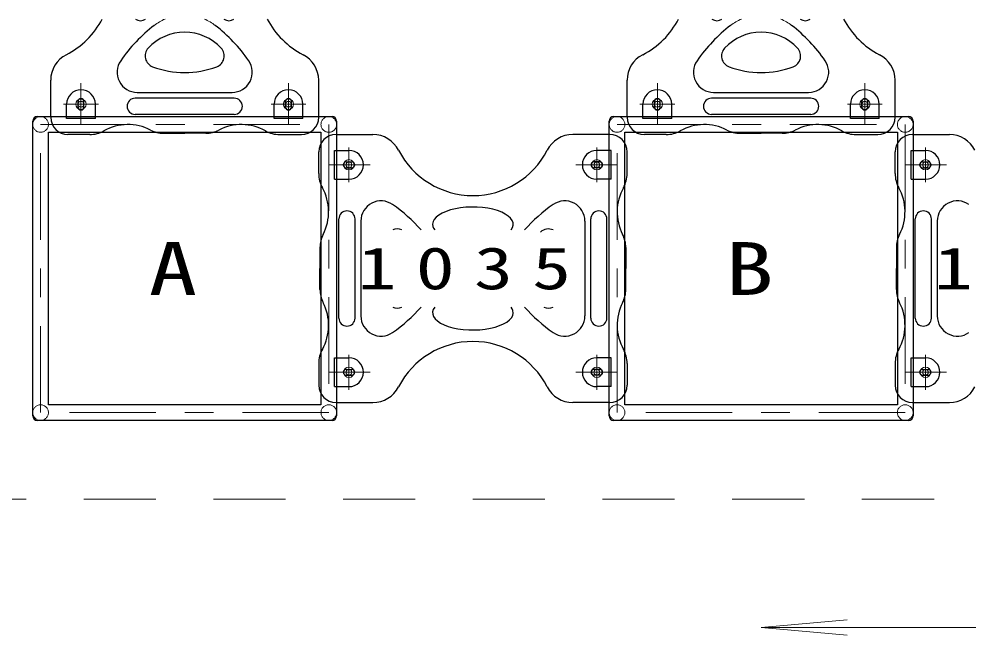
# Model space of a CAD drawing. Units: millimetres on the paper, scale 1:50. Extents: x -365 to 0, y -12 to 257.
# Drawn here: x -303.7 to -270.74, y 171.71 to 193.09 of the extents above; entities that cross this region are included whole.
import ezdxf
from ezdxf.enums import TextEntityAlignment as Align

# ---------------------------------------------------------------- set-up
doc = ezdxf.new("R2010")
doc.units = ezdxf.units.MM
doc.linetypes.add('USER1', pattern=[4.5, 2.5, -2])
doc.linetypes.add('USER2', pattern=[6, 3, -1, 1, -1])
doc.layers.add('LY_3', color=7, linetype='Continuous', lineweight=25)
doc.styles.add('ＭＳ ゴシック', font='')
doc.styles.get('ＭＳ ゴシック').set_extended_font_data('MS Gothic')

msp = doc.modelspace()

# ---------------------------------------------------------------- linework, layer by layer
at = {"layer": 'LY_3'}
for p, q in [((-302.602, 189.682), (-302.602, 190.964)), ((-293.302, 189.682), (-293.302, 190.964)), ((-282.602, 189.682), (-282.602, 190.964)), ((-273.302, 189.682), (-273.302, 190.964)), ((-299.599, 190.546), (-296.306, 190.546)), ((-279.599, 190.546), (-276.306, 190.546)), ((-301.652, 190.032), (-301.652, 190.232)), ((-301.452, 190.032), (-301.452, 190.232)), ((-296.232, 190.342), (-299.672, 190.342)), ((-294.452, 190.032), (-294.452, 190.232)), ((-294.252, 190.032), (-294.252, 190.232)), ((-281.652, 190.032), (-281.652, 190.232)), ((-281.452, 190.032), (-281.452, 190.232)), ((-276.232, 190.342), (-279.672, 190.342)), ((-274.452, 190.032), (-274.452, 190.232)), ((-274.252, 190.032), (-274.252, 190.232)), ((-302.052, 189.634), (-302.052, 190.134)), ((-301.052, 189.634), (-301.052, 190.134)), ((-294.852, 189.634), (-294.852, 190.134)), ((-293.852, 189.634), (-293.852, 190.134)), ((-282.052, 189.634), (-282.052, 190.134)), ((-281.052, 189.634), (-281.052, 190.134)), ((-274.852, 189.634), (-274.852, 190.134)), ((-273.852, 189.634), (-273.852, 190.134)), ((-303.224, 179.32), (-303.224, 189.544)), ((-303.064, 189.704), (-292.84, 189.704)), ((-301.052, 189.634), (-302.052, 189.634)), ((-296.232, 189.782), (-299.672, 189.782)), ((-293.852, 189.634), (-294.852, 189.634)), ((-292.68, 189.544), (-292.68, 179.32)), ((-283.224, 179.32), (-283.224, 189.544)), ((-283.064, 189.704), (-272.84, 189.704)), ((-281.052, 189.634), (-282.052, 189.634)), ((-276.232, 189.782), (-279.672, 189.782)), ((-273.852, 189.634), (-274.852, 189.634)), ((-272.68, 189.544), (-272.68, 179.32)), ((-302.68, 189.16), (-293.224, 189.16)), ((-302.68, 179.704), (-302.68, 189.16)), ((-301.245, 189.082), (-302.002, 189.082)), ((-298.681, 189.127), (-297.952, 189.127)), ((-297.224, 189.127), (-297.952, 189.127)), ((-294.66, 189.082), (-293.902, 189.082)), ((-293.224, 189.16), (-293.224, 179.704)), ((-292.702, 189.082), (-291.421, 189.082)), ((-283.202, 189.082), (-284.484, 189.082)), ((-282.68, 189.16), (-273.224, 189.16)), ((-282.68, 179.704), (-282.68, 189.16)), ((-281.245, 189.082), (-282.002, 189.082)), ((-278.681, 189.127), (-277.952, 189.127)), ((-277.224, 189.127), (-277.952, 189.127)), ((-274.66, 189.082), (-273.902, 189.082)), ((-273.224, 189.16), (-273.224, 179.704)), ((-272.702, 189.082), (-271.421, 189.082)), ((-293.302, 187.725), (-293.302, 188.482)), ((-292.75, 187.532), (-292.75, 188.532)), ((-292.75, 188.532), (-292.25, 188.532)), ((-283.154, 188.532), (-283.654, 188.532)), ((-283.154, 187.532), (-283.154, 188.532)), ((-282.602, 187.725), (-282.602, 188.482)), ((-273.302, 187.725), (-273.302, 188.482)), ((-272.75, 187.532), (-272.75, 188.532)), ((-272.75, 188.532), (-272.25, 188.532)), ((-292.352, 188.132), (-292.152, 188.132)), ((-292.352, 187.932), (-292.152, 187.932)), ((-283.552, 188.132), (-283.752, 188.132)), ((-283.552, 187.932), (-283.752, 187.932)), ((-272.352, 188.132), (-272.152, 188.132)), ((-272.352, 187.932), (-272.152, 187.932)), ((-292.75, 187.532), (-292.25, 187.532)), ((-283.154, 187.532), (-283.654, 187.532)), ((-272.75, 187.532), (-272.25, 187.532)), ((-292.602, 182.712), (-292.602, 186.152)), ((-292.042, 182.712), (-292.042, 186.152)), ((-291.839, 186.079), (-291.839, 182.785)), ((-284.066, 186.079), (-284.066, 182.785)), ((-283.862, 182.712), (-283.862, 186.152)), ((-283.302, 182.712), (-283.302, 186.152)), ((-272.602, 182.712), (-272.602, 186.152)), ((-272.042, 182.712), (-272.042, 186.152)), ((-271.839, 186.079), (-271.839, 182.785)), ((-293.258, 185.16), (-293.258, 184.432)), ((-282.647, 185.16), (-282.647, 184.432)), ((-273.258, 185.16), (-273.258, 184.432)), ((-293.258, 183.704), (-293.258, 184.432)), ((-282.647, 183.704), (-282.647, 184.432)), ((-273.258, 183.704), (-273.258, 184.432)), ((-292.75, 180.332), (-292.75, 181.332)), ((-292.75, 181.332), (-292.25, 181.332)), ((-283.154, 181.332), (-283.654, 181.332)), ((-283.154, 180.332), (-283.154, 181.332)), ((-272.75, 180.332), (-272.75, 181.332)), ((-272.75, 181.332), (-272.25, 181.332)), ((-293.302, 181.139), (-293.302, 180.382)), ((-282.602, 181.139), (-282.602, 180.382)), ((-273.302, 181.139), (-273.302, 180.382)), ((-292.352, 180.932), (-292.152, 180.932)), ((-292.352, 180.732), (-292.152, 180.732)), ((-283.552, 180.932), (-283.752, 180.932)), ((-283.552, 180.732), (-283.752, 180.732)), ((-272.352, 180.932), (-272.152, 180.932)), ((-272.352, 180.732), (-272.152, 180.732)), ((-292.75, 180.332), (-292.25, 180.332)), ((-283.154, 180.332), (-283.654, 180.332)), ((-272.75, 180.332), (-272.25, 180.332)), ((-293.224, 179.704), (-302.68, 179.704)), ((-292.702, 179.782), (-291.421, 179.782)), ((-283.202, 179.782), (-284.484, 179.782)), ((-273.224, 179.704), (-282.68, 179.704)), ((-272.702, 179.782), (-271.421, 179.782)), ((-292.84, 179.16), (-303.064, 179.16)), ((-272.84, 179.16), (-283.064, 179.16))]:
    msp.add_line(p, q, dxfattribs=at)
at = {"layer": 'LY_3', "linetype": 'USER2', "lineweight": 13}
for p, q in [((-301.552, 189.432), (-301.552, 190.865)), ((-294.352, 189.432), (-294.352, 190.865)), ((-281.552, 189.432), (-281.552, 190.865)), ((-274.352, 189.432), (-274.352, 190.865)), ((-300.947, 190.132), (-302.158, 190.132)), ((-293.747, 190.132), (-294.958, 190.132)), ((-280.947, 190.132), (-282.158, 190.132)), ((-273.747, 190.132), (-274.958, 190.132)), ((-302.952, 179.432), (-302.952, 189.432)), ((-302.952, 189.432), (-292.952, 189.432)), ((-292.952, 189.432), (-292.952, 179.432)), ((-282.952, 179.432), (-282.952, 189.432)), ((-282.952, 189.432), (-272.952, 189.432)), ((-272.952, 189.432), (-272.952, 179.432)), ((-292.252, 187.426), (-292.252, 188.638)), ((-283.652, 187.426), (-283.652, 188.638)), ((-272.252, 187.426), (-272.252, 188.638)), ((-292.952, 188.032), (-291.519, 188.032)), ((-282.952, 188.032), (-284.386, 188.032)), ((-272.952, 188.032), (-271.519, 188.032)), ((-292.252, 180.226), (-292.252, 181.438)), ((-283.652, 180.226), (-283.652, 181.438)), ((-272.252, 180.226), (-272.252, 181.438)), ((-292.952, 180.832), (-291.519, 180.832)), ((-282.952, 180.832), (-284.386, 180.832)), ((-272.952, 180.832), (-271.519, 180.832)), ((-292.952, 179.432), (-302.952, 179.432)), ((-272.952, 179.432), (-282.952, 179.432))]:
    msp.add_line(p, q, dxfattribs=at)
at = {"layer": 'LY_3', "linetype": 'USER1', "lineweight": 13}
msp.add_line((-305.952, 176.432), (-249.952, 176.432), dxfattribs=at)
at = {"layer": 'LY_3', "lineweight": 13}
for p, q in [((-277.952, 171.974), (-274.964, 172.235)), ((-277.952, 171.974), (-274.964, 171.712)), ((-267.952, 171.974), (-277.952, 171.974))]:
    msp.add_line(p, q, dxfattribs=at)
at = {"layer": 'LY_3'}
for points in [[(-299.66, 193.092), (-299.574, 193.047), (-299.486, 193.032), (-299.398, 193.047), (-299.312, 193.092)], [(-296.593, 193.092), (-296.507, 193.047), (-296.419, 193.032), (-296.331, 193.047), (-296.245, 193.092)], [(-279.66, 193.092), (-279.574, 193.047), (-279.486, 193.032), (-279.398, 193.047), (-279.312, 193.092)], [(-276.593, 193.092), (-276.507, 193.047), (-276.419, 193.032), (-276.331, 193.047), (-276.245, 193.092)], [(-286.627, 185.772), (-286.578, 185.852), (-286.554, 185.934), (-286.558, 186.017), (-286.587, 186.099), (-286.643, 186.178), (-286.724, 186.253), (-286.828, 186.323), (-286.954, 186.386), (-287.098, 186.441), (-287.259, 186.487), (-287.433, 186.523), (-287.617, 186.548), (-287.807, 186.562), (-288, 186.565), (-288.192, 186.557), (-288.38, 186.537), (-288.559, 186.506), (-288.727, 186.465), (-288.88, 186.415), (-289.016, 186.356), (-289.131, 186.289), (-289.224, 186.217), (-289.292, 186.139), (-289.335, 186.059), (-289.352, 185.976), (-289.342, 185.894), (-289.317, 185.832), (-289.278, 185.772)], [(-289.278, 183.092), (-289.327, 183.012), (-289.35, 182.93), (-289.347, 182.847), (-289.317, 182.765), (-289.262, 182.686), (-289.181, 182.611), (-289.077, 182.541), (-288.951, 182.478), (-288.807, 182.423), (-288.646, 182.377), (-288.472, 182.341), (-288.288, 182.316), (-288.098, 182.302), (-287.905, 182.299), (-287.713, 182.307), (-287.525, 182.327), (-287.346, 182.358), (-287.178, 182.399), (-287.025, 182.449), (-286.889, 182.508), (-286.774, 182.575), (-286.681, 182.647), (-286.613, 182.725), (-286.569, 182.805), (-286.553, 182.888), (-286.562, 182.97), (-286.587, 183.032), (-286.627, 183.092)]]:
    msp.add_lwpolyline(points, dxfattribs=at)
at = {"layer": 'LY_3', "lineweight": 13}
for centre, radius in [((-301.552, 190.132), 0.18), ((-301.552, 190.132), 0.1), ((-294.352, 190.132), 0.18), ((-294.352, 190.132), 0.1), ((-281.552, 190.132), 0.18), ((-281.552, 190.132), 0.1), ((-274.352, 190.132), 0.18), ((-274.352, 190.132), 0.1), ((-292.252, 188.032), 0.18), ((-292.252, 188.032), 0.1), ((-283.652, 188.032), 0.18), ((-283.652, 188.032), 0.1), ((-272.252, 188.032), 0.18), ((-272.252, 188.032), 0.1), ((-292.252, 180.832), 0.18), ((-283.652, 180.832), 0.18), ((-272.252, 180.832), 0.18), ((-292.252, 180.832), 0.1), ((-283.652, 180.832), 0.1), ((-272.252, 180.832), 0.1)]:
    msp.add_circle(centre, radius, dxfattribs=at)
at = {"layer": 'LY_3', "linetype": 'USER1', "lineweight": 13}
for centre in [(-302.952, 189.432), (-292.952, 189.432), (-282.952, 189.432), (-272.952, 189.432), (-302.952, 179.432), (-292.952, 179.432), (-282.952, 179.432), (-272.952, 179.432)]:
    msp.add_circle(centre, 0.272, dxfattribs=at)
at = {"layer": 'LY_3'}
for centre, radius, start, end in [((-303.386, 194.432), 2.9, 297.2117, 332.4793), ((-295.578, 188.446), 5.6, 127.8346, 145.1553), ((-300.327, 188.446), 5.6, 34.8447, 52.1654), ((-292.519, 194.432), 2.9, 207.5207, 242.7883), ((-283.386, 194.432), 2.9, 297.2117, 332.4793), ((-275.578, 188.446), 5.6, 127.8346, 145.1553), ((-280.327, 188.446), 5.6, 34.8447, 52.1654), ((-272.519, 194.432), 2.9, 207.5207, 242.7883), ((-297.952, 190.904), 1.728, 42.9182, 137.0818), ((-277.952, 190.904), 1.728, 42.9182, 137.0818), ((-301.602, 190.964), 1, 117.2117, 180), ((-298.925, 191.808), 0.4, 137.0818, 249.4705), ((-296.98, 191.808), 0.4, 290.5295, 42.9182), ((-294.302, 190.964), 1, 0, 62.7883), ((-281.602, 190.964), 1, 117.2117, 180), ((-278.925, 191.808), 0.4, 137.0818, 249.4705), ((-276.98, 191.808), 0.4, 290.5295, 42.9182), ((-274.302, 190.964), 1, 0, 62.7883), ((-299.599, 191.246), 0.7, 145.1553, 270), ((-296.306, 191.246), 0.7, 270, 34.8447), ((-279.599, 191.246), 0.7, 145.1553, 270), ((-276.306, 191.246), 0.7, 270, 34.8447), ((-297.952, 194.406), 3.174, 249.4705, 290.5295), ((-277.952, 194.406), 3.174, 249.4705, 290.5295), ((-301.552, 190.134), 0.5, 0, 180), ((-294.352, 190.134), 0.5, 0, 180), ((-281.552, 190.134), 0.5, 0, 180), ((-274.352, 190.134), 0.5, 0, 180), ((-301.552, 190.232), 0.1, 0, 180), ((-299.672, 190.062), 0.28, 90, 270), ((-296.232, 190.062), 0.28, 270, 90), ((-294.352, 190.232), 0.1, 0, 180), ((-281.552, 190.232), 0.1, 0, 180), ((-279.672, 190.062), 0.28, 90, 270), ((-276.232, 190.062), 0.28, 270, 90), ((-274.352, 190.232), 0.1, 0, 180), ((-301.552, 190.032), 0.1, 180, 0), ((-294.352, 190.032), 0.1, 180, 0), ((-281.552, 190.032), 0.1, 180, 0), ((-274.352, 190.032), 0.1, 180, 0), ((-303.064, 189.544), 0.16, 90, 180), ((-302.002, 189.682), 0.6, 180, 270), ((-293.902, 189.682), 0.6, 270, 0), ((-292.84, 189.544), 0.16, 0, 90), ((-283.064, 189.544), 0.16, 90, 180), ((-282.002, 189.682), 0.6, 180, 270), ((-273.902, 189.682), 0.6, 270, 0), ((-272.84, 189.544), 0.16, 0, 90), ((-299.921, 187.713), 1.714, 62.8071, 119.1962), ((-298.681, 190.127), 1, 242.8071, 270), ((-297.224, 190.127), 1, 270, 297.1929), ((-295.984, 187.713), 1.714, 60.8038, 117.1929), ((-279.921, 187.713), 1.714, 62.8071, 119.1962), ((-278.681, 190.127), 1, 242.8071, 270), ((-277.224, 190.127), 1, 270, 297.1929), ((-275.984, 187.713), 1.714, 60.8038, 117.1929), ((-301.245, 190.082), 1, 270, 299.1962), ((-294.66, 190.082), 1, 240.8038, 270), ((-292.702, 188.482), 0.6, 90, 180), ((-291.421, 188.082), 1, 27.2117, 90), ((-284.484, 188.082), 1, 90, 152.7883), ((-283.202, 188.482), 0.6, 0, 90), ((-281.245, 190.082), 1, 270, 299.1962), ((-274.66, 190.082), 1, 240.8038, 270), ((-272.702, 188.482), 0.6, 90, 180), ((-271.421, 188.082), 1, 27.2117, 90), ((-292.25, 188.032), 0.5, 270, 90), ((-287.952, 189.865), 2.9, 207.2117, 332.7883), ((-283.654, 188.032), 0.5, 90, 270), ((-272.25, 188.032), 0.5, 270, 90), ((-292.352, 188.032), 0.1, 90, 270), ((-292.152, 188.032), 0.1, 270, 90), ((-283.752, 188.032), 0.1, 90, 270), ((-283.552, 188.032), 0.1, 270, 90), ((-272.352, 188.032), 0.1, 90, 270), ((-272.152, 188.032), 0.1, 270, 90), ((-292.302, 187.725), 1, 180, 209.1962), ((-283.602, 187.725), 1, 330.8038, 0), ((-272.302, 187.725), 1, 180, 209.1962), ((-294.672, 186.401), 1.714, 332.8071, 29.1962), ((-281.233, 186.401), 1.714, 150.8038, 207.1929), ((-274.672, 186.401), 1.714, 332.8071, 29.1962), ((-291.139, 186.079), 0.7, 55.1553, 180), ((-293.938, 182.057), 5.6, 41.556, 55.1553), ((-281.966, 182.057), 5.6, 124.8447, 138.444), ((-284.766, 186.079), 0.7, 0, 124.8447), ((-271.139, 186.079), 0.7, 55.1553, 180), ((-292.322, 186.152), 0.28, 0, 180), ((-283.582, 186.152), 0.28, 0, 180), ((-272.322, 186.152), 0.28, 0, 180), ((-292.258, 185.16), 1, 152.8071, 180), ((-290.576, 185.405), 0.4, 66.6239, 113.3761), ((-285.329, 185.405), 0.4, 66.6239, 132.9182), ((-283.647, 185.16), 1, 0, 27.1929), ((-272.258, 185.16), 1, 152.8071, 180), ((-292.258, 183.704), 1, 180, 207.1929), ((-283.647, 183.704), 1, 332.8071, 0), ((-272.258, 183.704), 1, 180, 207.1929), ((-294.672, 182.463), 1.714, 330.8038, 27.1929), ((-293.938, 186.807), 5.6, 304.8447, 318.444), ((-290.576, 183.459), 0.4, 246.6239, 293.3761), ((-281.966, 186.807), 5.6, 221.556, 235.1553), ((-285.329, 183.459), 0.4, 246.6239, 293.3761), ((-281.233, 182.463), 1.714, 152.8071, 209.1962), ((-274.672, 182.463), 1.714, 330.8038, 27.1929), ((-292.322, 182.712), 0.28, 180, 0), ((-291.139, 182.785), 0.7, 180, 304.8447), ((-284.766, 182.785), 0.7, 235.1553, 0), ((-283.582, 182.712), 0.28, 180, 0), ((-272.322, 182.712), 0.28, 180, 0), ((-271.139, 182.785), 0.7, 180, 304.8447), ((-287.952, 178.999), 2.9, 27.2117, 152.7883), ((-292.302, 181.139), 1, 150.8038, 180), ((-292.25, 180.832), 0.5, 270, 90), ((-283.654, 180.832), 0.5, 90, 270), ((-283.602, 181.139), 1, 0, 29.1962), ((-272.302, 181.139), 1, 150.8038, 180), ((-272.25, 180.832), 0.5, 270, 90), ((-292.352, 180.832), 0.1, 90, 270), ((-292.152, 180.832), 0.1, 270, 90), ((-283.752, 180.832), 0.1, 90, 270), ((-283.552, 180.832), 0.1, 270, 90), ((-272.352, 180.832), 0.1, 90, 270), ((-272.152, 180.832), 0.1, 270, 90), ((-292.702, 180.382), 0.6, 180, 270), ((-291.421, 180.782), 1, 270, 332.7883), ((-284.484, 180.782), 1, 207.2117, 270), ((-283.202, 180.382), 0.6, 270, 0), ((-272.702, 180.382), 0.6, 180, 270), ((-271.421, 180.782), 1, 270, 332.7883), ((-303.064, 179.32), 0.16, 180, 270), ((-292.84, 179.32), 0.16, 270, 0), ((-283.064, 179.32), 0.16, 180, 270), ((-272.84, 179.32), 0.16, 270, 0)]:
    msp.add_arc(centre, radius, start, end, dxfattribs=at)
at = {"layer": 'LY_3', "lineweight": 13}
for centre, start, end in [((-297.952, 191.504), 113.2195, 127.8346), ((-297.952, 191.504), 52.1654, 66.7805), ((-277.952, 191.504), 113.2195, 127.8346), ((-277.952, 191.504), 52.1654, 66.7805)]:
    msp.add_arc(centre, 1.728, start, end, dxfattribs=at)

# ---------------------------------------------------------------- texts
at = {"layer": 'LY_3', "style": 'ＭＳ ゴシック', "width": 1.35}
for s, p in [('A', (-299.202, 184.432)), ('B', (-279.202, 184.432))]:
    msp.add_text(s, height=1.833, dxfattribs=at).set_placement(p, align=Align.MIDDLE_LEFT)
at = {"layer": 'LY_3', "char_height": 1.466, "attachment_point": 4, "style": 'ＭＳ ゴシック'}
for s, insert in [('\\T1.5;\\W1.35;1035', (-291.952, 184.432)), ('\\T1.5;\\W1.35;1535', (-271.952, 184.432))]:
    msp.add_mtext(s, dxfattribs=dict(at, insert=insert))

doc.saveas('drawing.dxf')
